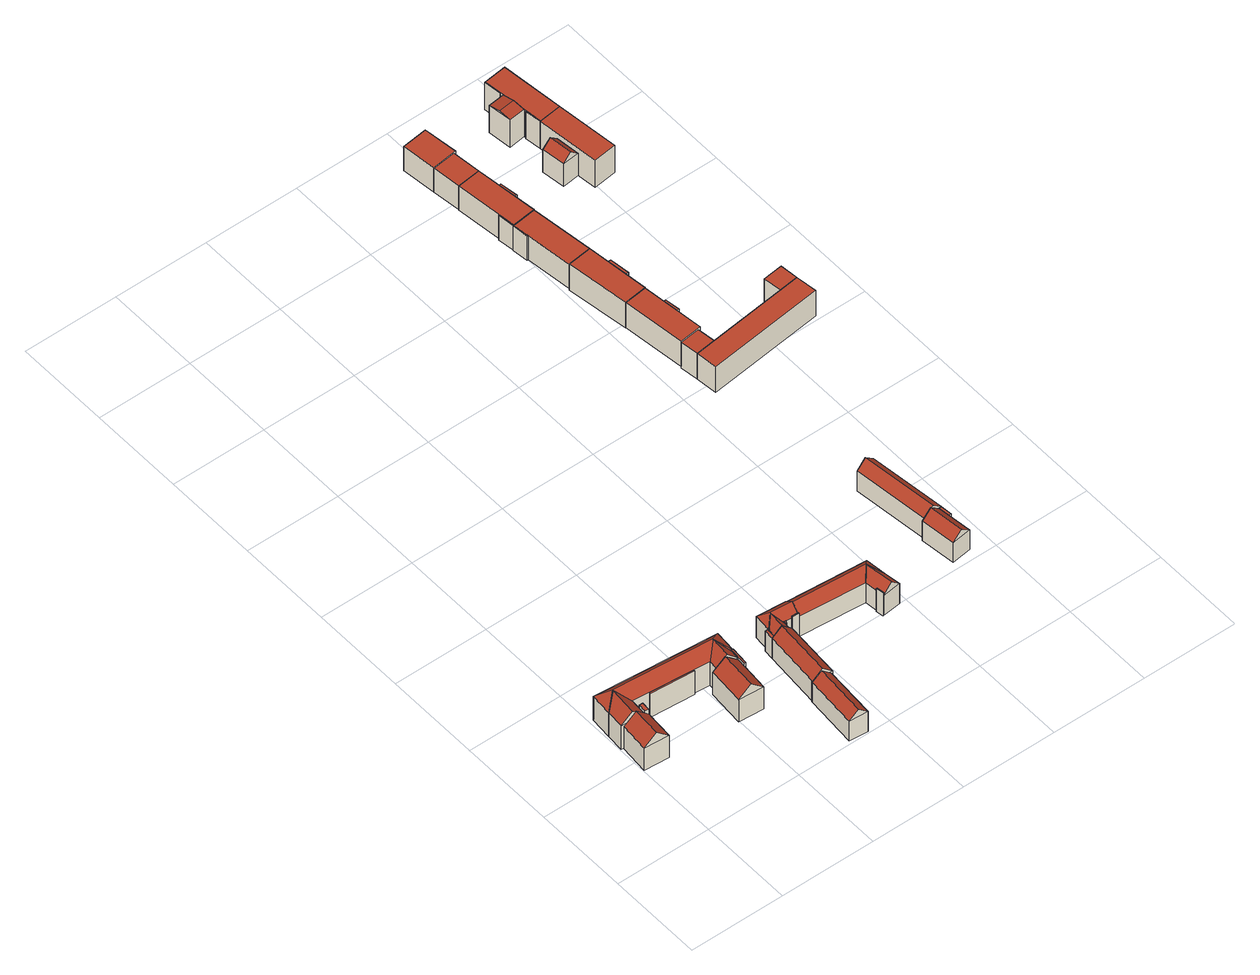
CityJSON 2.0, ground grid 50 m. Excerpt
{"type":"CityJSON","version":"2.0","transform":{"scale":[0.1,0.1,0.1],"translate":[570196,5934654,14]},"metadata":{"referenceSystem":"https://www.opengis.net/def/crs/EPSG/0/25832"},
"CityObjects":{
"building1":{"type":"Building","attributes":{"name":"Hammer Hof","Gemeindeschluessel":"02100123","function":"31001_1010"},"children":["building1-1","building1-2","building1-3","building1-4","building1-5","building1-6","building1-7","building1-8"]},
"building1-1":{"type":"BuildingPart","attributes":{"roofType":"3200","measuredHeight":20.39,"storeysAboveGround":4},"parents":["building1"],"geometry":[{"type":"Solid","lod":"2","boundaries":[[[[0,1,2,3]],[[4,5,1,0]],[[6,7,5,4]],[[3,2,7,6]],[[0,8,4]],[[6,9,3]],[[3,9,8,0]],[[4,8,9,6]],[[1,5,7,2]]]],"semantics":{"surfaces":[{"type":"WallSurface"},{"type":"RoofSurface","Flaechenneigung":"49.3747455088309","Flaechenrichtung":"94.5717534672723","Flaechengroesse":"49.603779015596"},{"type":"RoofSurface","Flaechenneigung":"47.4013256507891","Flaechenrichtung":"274.695876701309","Flaechengroesse":"47.8200086147951"},{"type":"RoofSurface","Flaechenneigung":"45.3137111109788","Flaechenrichtung":"4.6955196096907","Flaechengroesse":"468.633502553056"},{"type":"RoofSurface","Flaechenneigung":"45.3136948236415","Flaechenrichtung":"184.683339090672","Flaechengroesse":"468.733057935423"},{"type":"GroundSurface"}],"values":[[0,0,0,0,1,2,3,4,5]]}}]},
"building1-2":{"type":"BuildingPart","attributes":{"roofType":"1000","measuredHeight":15.32,"storeysAboveGround":4},"parents":["building1"],"geometry":[{"type":"Solid","lod":"2","boundaries":[[[[10,5,11,12]],[[13,14,5,10]],[[15,16,14,13]],[[12,11,16,15]],[[13,10,12,15]],[[5,14,16,11]]]],"semantics":{"surfaces":[{"type":"WallSurface"},{"type":"RoofSurface","Flaechenneigung":"90","Flaechenrichtung":"0","Flaechengroesse":"10.0998948445814"},{"type":"GroundSurface"}],"values":[[0,0,0,0,1,2]]}}]},
"building1-3":{"type":"BuildingPart","attributes":{"roofType":"3100","measuredHeight":19.77,"storeysAboveGround":4},"parents":["building1"],"geometry":[{"type":"Solid","lod":"2","boundaries":[[[[17,18,19,20]],[[21,22,18,17]],[[23,24,22,21]],[[20,19,24,23]],[[17,25,21]],[[23,26,20]],[[20,26,25,17]],[[21,25,26,23]],[[18,22,24,19]]]],"semantics":{"surfaces":[{"type":"WallSurface"},{"type":"RoofSurface","Flaechenneigung":"48.3203065243716","Flaechenrichtung":"274.543577757739","Flaechengroesse":"172.856948868999"},{"type":"RoofSurface","Flaechenneigung":"48.3202832961937","Flaechenrichtung":"94.5729465167725","Flaechengroesse":"172.718081540135"},{"type":"GroundSurface"}],"values":[[0,0,0,0,0,0,1,2,3]]}}]},
"building1-4":{"type":"BuildingPart","attributes":{"roofType":"5000","measuredHeight":20.39,"storeysAboveGround":4},"parents":["building1"],"geometry":[{"type":"Solid","lod":"2","boundaries":[[[[27,28,29,30]],[[31,11,28,27]],[[32,22,11,31]],[[30,29,22,32]],[[27,8,31]],[[32,33,30]],[[30,33,8,27]],[[31,8,33,32]],[[28,11,22,29]]]],"semantics":{"surfaces":[{"type":"WallSurface"},{"type":"RoofSurface","Flaechenneigung":"-45.2890552639515","Flaechenrichtung":"4.67845061303371","Flaechengroesse":"44.5849402878816"},{"type":"RoofSurface","Flaechenneigung":"44.4417273949105","Flaechenrichtung":"274.556846331747","Flaechengroesse":"63.3835125777713"},{"type":"RoofSurface","Flaechenneigung":"44.4419025184553","Flaechenrichtung":"94.5718009169638","Flaechengroesse":"63.2698139393639"},{"type":"GroundSurface"}],"values":[[0,0,0,0,1,0,2,3,4]]}}]},
"building1-5":{"type":"BuildingPart","attributes":{"roofType":"5000","measuredHeight":20.39,"storeysAboveGround":4},"parents":["building1"],"geometry":[{"type":"Solid","lod":"2","boundaries":[[[[6,7,34,35]],[[36,37,7,6]],[[38,39,37,36]],[[35,34,39,38]],[[6,9,36]],[[38,40,35]],[[35,40,9,6]],[[36,9,40,38]],[[7,37,39,34]]]],"semantics":{"surfaces":[{"type":"WallSurface"},{"type":"RoofSurface","Flaechenneigung":"-45.3388474441924","Flaechenrichtung":"4.67845058318942","Flaechengroesse":"49.5312298538052"},{"type":"RoofSurface","Flaechenneigung":"47.4499507212839","Flaechenrichtung":"274.656382725809","Flaechengroesse":"103.190991761068"},{"type":"RoofSurface","Flaechenneigung":"47.4499378760014","Flaechenrichtung":"94.6071449927279","Flaechengroesse":"103.210876011926"},{"type":"GroundSurface"}],"values":[[0,0,0,0,1,0,2,3,4]]}}]},
"building1-6":{"type":"BuildingPart","attributes":{"roofType":"1000","measuredHeight":16.7,"storeysAboveGround":4},"parents":["building1"],"geometry":[{"type":"Solid","lod":"2","boundaries":[[[[41,42,43,44]],[[45,46,42,41]],[[47,39,46,45]],[[44,43,39,47]],[[45,41,44,47]],[[42,46,39,43]]]],"semantics":{"surfaces":[{"type":"WallSurface"},{"type":"RoofSurface","Flaechenneigung":"90","Flaechenrichtung":"0","Flaechengroesse":"8.61505424432666"},{"type":"GroundSurface"}],"values":[[0,0,0,0,1,2]]}}]},
"building1-7":{"type":"BuildingPart","attributes":{"roofType":"3100","measuredHeight":19.81,"storeysAboveGround":4},"parents":["building1"],"geometry":[{"type":"Solid","lod":"2","boundaries":[[[[48,49,46,50]],[[51,52,49,48]],[[53,54,52,51]],[[50,46,54,53]],[[48,55,51]],[[53,56,50]],[[50,56,55,48]],[[51,55,56,53]],[[49,52,54,46]]]],"semantics":{"surfaces":[{"type":"WallSurface"},{"type":"RoofSurface","Flaechenneigung":"47.4353419130758","Flaechenrichtung":"94.5944907288857","Flaechengroesse":"136.539607333582"},{"type":"RoofSurface","Flaechenneigung":"47.4353232781128","Flaechenrichtung":"274.658528984834","Flaechengroesse":"136.852497624155"},{"type":"GroundSurface"}],"values":[[0,0,0,0,0,0,1,2,3]]}}]},
"building1-8":{"type":"BuildingPart","attributes":{"roofType":"1000","measuredHeight":14.74,"storeysAboveGround":4},"parents":["building1"],"geometry":[{"type":"Solid","lod":"2","boundaries":[[[[57,58,59,60]],[[61,62,58,57]],[[63,64,62,61]],[[60,59,64,63]],[[61,57,60,63]],[[58,62,64,59]]]],"semantics":{"surfaces":[{"type":"WallSurface"},{"type":"RoofSurface","Flaechenneigung":"90","Flaechenrichtung":"0","Flaechengroesse":"23.2016205512726"},{"type":"GroundSurface"}],"values":[[0,0,0,0,1,2]]}}]},
"building2":{"type":"Building","attributes":{"name":"Hammer Hof","Gemeindeschluessel":"02100123","function":"31001_1010"},"children":["building2-1","building2-2","building2-3","building2-4","building2-5","building2-6","building2-7","building2-8"]},
"building2-1":{"type":"BuildingPart","attributes":{"roofType":"1000","measuredHeight":14.68,"storeysAboveGround":4},"parents":["building2"],"geometry":[{"type":"Solid","lod":"2","boundaries":[[[[65,66,67,68]],[[69,70,66,65]],[[71,72,70,69]],[[68,67,72,71]],[[69,65,68,71]],[[66,70,72,67]]]],"semantics":{"surfaces":[{"type":"WallSurface"},{"type":"RoofSurface","Flaechenneigung":"90","Flaechenrichtung":"0","Flaechengroesse":"2.83402617604745"},{"type":"GroundSurface"}],"values":[[0,0,0,0,1,2]]}}]},
"building2-2":{"type":"BuildingPart","attributes":{"roofType":"5000","measuredHeight":17.49,"storeysAboveGround":4},"parents":["building2"],"geometry":[{"type":"Solid","lod":"2","boundaries":[[[[73,74,72,75]],[[76,77,74,73]],[[78,79,77,76]],[[75,72,79,78]],[[73,80,76]],[[78,81,75]],[[75,81,80,73]],[[76,80,81,78]],[[74,77,79,72]]]],"semantics":{"surfaces":[{"type":"WallSurface"},{"type":"RoofSurface","Flaechenneigung":"41.497774576707","Flaechenrichtung":"274.423738467106","Flaechengroesse":"28.196614105739"},{"type":"RoofSurface","Flaechenneigung":"47.3650357273666","Flaechenrichtung":"184.413877673533","Flaechengroesse":"87.1150698566244"},{"type":"RoofSurface","Flaechenneigung":"47.3651589582321","Flaechenrichtung":"4.42975297272861","Flaechengroesse":"87.1173496615206"},{"type":"GroundSurface"}],"values":[[0,0,0,0,1,0,2,3,4]]}}]},
"building2-3":{"type":"BuildingPart","attributes":{"roofType":"1000","measuredHeight":13.64,"storeysAboveGround":4},"parents":["building2"],"geometry":[{"type":"Solid","lod":"2","boundaries":[[[[82,83,84,85]],[[86,87,83,82]],[[85,84,87,86]],[[82,85,86]],[[83,87,84]]]],"semantics":{"surfaces":[{"type":"WallSurface"},{"type":"RoofSurface","Flaechenneigung":"90","Flaechenrichtung":"0","Flaechengroesse":"1.20445918539519"},{"type":"GroundSurface"}],"values":[[0,0,0,1,2]]}}]},
"building2-4":{"type":"BuildingPart","attributes":{"roofType":"5000","measuredHeight":17.37,"storeysAboveGround":4},"parents":["building2"],"geometry":[{"type":"Solid","lod":"2","boundaries":[[[[73,74,88,89]],[[90,87,74,73]],[[91,92,87,90]],[[89,88,92,91]],[[73,93,90]],[[91,94,89]],[[89,94,93,73]],[[90,93,94,91]],[[74,87,92,88]]]],"semantics":{"surfaces":[{"type":"WallSurface"},{"type":"RoofSurface","Flaechenneigung":"-47.3720505227887","Flaechenrichtung":"4.40795858536596","Flaechengroesse":"24.7130937384282"},{"type":"RoofSurface","Flaechenneigung":"42.2517920995724","Flaechenrichtung":"274.429472244489","Flaechengroesse":"39.0007511829887"},{"type":"RoofSurface","Flaechenneigung":"42.2524163234646","Flaechenrichtung":"94.4350326476645","Flaechengroesse":"39.0136943778754"},{"type":"GroundSurface"}],"values":[[0,0,0,0,1,0,2,3,4]]}}]},
"building2-5":{"type":"BuildingPart","attributes":{"roofType":"1000","measuredHeight":12.67,"storeysAboveGround":4},"parents":["building2"],"geometry":[{"type":"Solid","lod":"2","boundaries":[[[[95,96,88,97]],[[98,99,96,95]],[[100,101,99,98]],[[97,88,101,100]],[[98,95,97,100]],[[96,99,101,88]]]],"semantics":{"surfaces":[{"type":"WallSurface"},{"type":"RoofSurface","Flaechenneigung":"90","Flaechenrichtung":"0","Flaechengroesse":"7.53690647458849"},{"type":"GroundSurface"}],"values":[[0,0,0,0,1,2]]}}]},
"building2-6":{"type":"BuildingPart","attributes":{"roofType":"3100","measuredHeight":17.51,"storeysAboveGround":4},"parents":["building2"],"geometry":[{"type":"Solid","lod":"2","boundaries":[[[[102,103,104,105]],[[106,107,103,102]],[[95,96,107,106]],[[105,104,96,95]],[[102,108,106]],[[95,109,105]],[[105,109,108,102]],[[106,108,109,95]],[[103,107,96,104]]]],"semantics":{"surfaces":[{"type":"WallSurface"},{"type":"RoofSurface","Flaechenneigung":"47.0674723695445","Flaechenrichtung":"94.424687711566","Flaechengroesse":"217.199568775769"},{"type":"RoofSurface","Flaechenneigung":"47.067456287011","Flaechenrichtung":"274.424360888041","Flaechengroesse":"217.220698609303"},{"type":"GroundSurface"}],"values":[[0,0,0,0,0,0,1,2,3]]}}]},
"building2-7":{"type":"BuildingPart","attributes":{"roofType":"1000","measuredHeight":12.67,"storeysAboveGround":4},"parents":["building2"],"geometry":[{"type":"Solid","lod":"2","boundaries":[[[[110,111,107,106]],[[112,113,111,110]],[[114,115,113,112]],[[106,107,115,114]],[[112,110,106,114]],[[111,113,115,107]]]],"semantics":{"surfaces":[{"type":"WallSurface"},{"type":"RoofSurface","Flaechenneigung":"90","Flaechenrichtung":"0","Flaechengroesse":"0.158689459623134"},{"type":"GroundSurface"}],"values":[[0,0,0,0,1,2]]}}]},
"building2-8":{"type":"BuildingPart","attributes":{"roofType":"3100","measuredHeight":16.87,"storeysAboveGround":4},"parents":["building2"],"geometry":[{"type":"Solid","lod":"2","boundaries":[[[[116,117,118,119]],[[120,121,117,116]],[[122,111,121,120]],[[119,118,111,122]],[[116,123,120]],[[122,124,119]],[[119,124,123,116]],[[120,123,124,122]],[[117,121,111,118]]]],"semantics":{"surfaces":[{"type":"WallSurface"},{"type":"RoofSurface","Flaechenneigung":"47.4482245791456","Flaechenrichtung":"94.4273023784703","Flaechengroesse":"183.450205325548"},{"type":"RoofSurface","Flaechenneigung":"47.44833105014","Flaechenrichtung":"274.42652113097","Flaechengroesse":"183.439910337799"},{"type":"GroundSurface"}],"values":[[0,0,0,0,0,0,1,2,3]]}}]},
"building3":{"type":"Building","attributes":{"name":"Caspar-Voght-StraÃe","Gemeindeschluessel":"02100123","function":"31001_1010"},"children":["building3-1","building3-2","building3-3"]},
"building3-1":{"type":"BuildingPart","attributes":{"roofType":"1000","measuredHeight":14.45,"storeysAboveGround":4},"parents":["building3"],"geometry":[{"type":"Solid","lod":"2","boundaries":[[[[125,126,127,128]],[[129,130,126,125]],[[131,132,130,129]],[[128,127,132,131]],[[129,125,128,131]],[[126,130,132,127]]]],"semantics":{"surfaces":[{"type":"WallSurface"},{"type":"RoofSurface","Flaechenneigung":"90","Flaechenrichtung":"0","Flaechengroesse":"1.88041264415385"},{"type":"GroundSurface"}],"values":[[0,0,0,0,1,2]]}}]},
"building3-2":{"type":"BuildingPart","attributes":{"roofType":"5000","measuredHeight":17.13,"storeysAboveGround":4},"parents":["building3"],"geometry":[{"type":"Solid","lod":"2","boundaries":[[[[133,134,132,135]],[[136,137,134,133]],[[138,139,137,136]],[[135,132,139,138]],[[133,140,136]],[[138,141,135]],[[135,141,140,133]],[[136,140,141,138]],[[134,137,139,132]]]],"semantics":{"surfaces":[{"type":"WallSurface"},{"type":"RoofSurface","Flaechenneigung":"-47.1338884140586","Flaechenrichtung":"4.42385582614346","Flaechengroesse":"35.075182610077"},{"type":"RoofSurface","Flaechenneigung":"45.7254605949833","Flaechenrichtung":"263.137707833515","Flaechengroesse":"88.6036908131293"},{"type":"RoofSurface","Flaechenneigung":"45.7254487897368","Flaechenrichtung":"83.1370083154545","Flaechengroesse":"81.9119787827254"},{"type":"GroundSurface"}],"values":[[0,0,0,0,1,0,2,3,4]]}}]},
"building3-3":{"type":"BuildingPart","attributes":{"roofType":"5000","measuredHeight":17.17,"storeysAboveGround":4},"parents":["building3"],"geometry":[{"type":"Solid","lod":"2","boundaries":[[[[142,143,144,145]],[[136,137,143,142]],[[146,147,137,136]],[[145,144,147,146]],[[142,148,136]],[[146,149,145]],[[145,149,148,142]],[[136,148,149,146]],[[143,137,147,144]]]],"semantics":{"surfaces":[{"type":"WallSurface"},{"type":"RoofSurface","Flaechenneigung":"45.4961768754363","Flaechenrichtung":"83.1363893773642","Flaechengroesse":"36.3338090037383"},{"type":"RoofSurface","Flaechenneigung":"47.1344594143757","Flaechenrichtung":"4.42398726240252","Flaechengroesse":"285.649279257423"},{"type":"RoofSurface","Flaechenneigung":"47.1344534827414","Flaechenrichtung":"184.423895150636","Flaechengroesse":"292.979717006064"},{"type":"GroundSurface"}],"values":[[0,0,0,0,1,0,2,3,4]]}}]},
"building4":{"type":"Building","attributes":{"name":"Caspar-Voght-StraÃe","Gemeindeschluessel":"02100123","function":"31001_1010"},"children":["building4-1","building4-2","building4-3"]},
"building4-1":{"type":"BuildingPart","attributes":{"roofType":"3100","measuredHeight":16.85,"storeysAboveGround":4},"parents":["building4"],"geometry":[{"type":"Solid","lod":"2","boundaries":[[[[150,151,152,153]],[[154,155,151,150]],[[156,157,155,154]],[[153,152,157,156]],[[150,158,154]],[[156,159,153]],[[153,159,158,150]],[[154,158,159,156]],[[151,155,157,152]]]],"semantics":{"surfaces":[{"type":"WallSurface"},{"type":"RoofSurface","Flaechenneigung":"47.6023711536374","Flaechenrichtung":"83.113115562582","Flaechengroesse":"126.800803424443"},{"type":"RoofSurface","Flaechenneigung":"47.6024872036595","Flaechenrichtung":"263.115124769406","Flaechengroesse":"126.802271944246"},{"type":"GroundSurface"}],"values":[[0,0,0,0,0,0,1,2,3]]}}]},
"building4-2":{"type":"BuildingPart","attributes":{"roofType":"1000","measuredHeight":12.17,"storeysAboveGround":4},"parents":["building4"],"geometry":[{"type":"Solid","lod":"2","boundaries":[[[[160,161,152,153]],[[162,163,161,160]],[[164,165,163,162]],[[153,152,165,164]],[[162,160,153,164]],[[161,163,165,152]]]],"semantics":{"surfaces":[{"type":"WallSurface"},{"type":"RoofSurface","Flaechenneigung":"90","Flaechenrichtung":"0","Flaechengroesse":"8.24245203975372"},{"type":"GroundSurface"}],"values":[[0,0,0,0,1,2]]}}]},
"building4-3":{"type":"BuildingPart","attributes":{"roofType":"3100","measuredHeight":16.91,"storeysAboveGround":4},"parents":["building4"],"geometry":[{"type":"Solid","lod":"2","boundaries":[[[[166,167,168,169]],[[170,171,167,166]],[[172,161,171,170]],[[169,168,161,172]],[[166,173,170]],[[172,174,169]],[[169,174,173,166]],[[170,173,174,172]],[[167,171,161,168]]]],"semantics":{"surfaces":[{"type":"WallSurface"},{"type":"RoofSurface","Flaechenneigung":"48.6393074622024","Flaechenrichtung":"263.117822276964","Flaechengroesse":"271.966113184386"},{"type":"RoofSurface","Flaechenneigung":"48.6392983621696","Flaechenrichtung":"83.1084906891608","Flaechengroesse":"271.966516982952"},{"type":"GroundSurface"}],"values":[[0,0,0,0,0,0,1,2,3]]}}]},
"building5":{"type":"Building","attributes":{"name":"Caspar-Voght-StraÃe","Gemeindeschluessel":"02100123","function":"31001_1010"},"children":["building5-1","building5-2"]},
"building5-1":{"type":"BuildingPart","attributes":{"roofType":"1000","measuredHeight":15.64,"storeysAboveGround":5},"parents":["building5"],"geometry":[{"type":"Solid","lod":"2","boundaries":[[[[175,176,177,178]],[[179,180,176,175]],[[181,182,180,179]],[[178,177,182,181]],[[179,175,178,181]],[[176,180,182,177]]]],"semantics":{"surfaces":[{"type":"WallSurface"},{"type":"RoofSurface","Flaechenneigung":"90","Flaechenrichtung":"0","Flaechengroesse":"391.820571982042"},{"type":"GroundSurface"}],"values":[[0,0,0,0,1,2]]}}]},
"building5-2":{"type":"BuildingPart","attributes":{"roofType":"1000","measuredHeight":15.64,"storeysAboveGround":5},"parents":["building5"],"geometry":[{"type":"Solid","lod":"2","boundaries":[[[[183,184,185,186]],[[187,188,184,183]],[[189,190,188,187]],[[186,185,190,189]],[[187,183,186,189]],[[184,188,190,185]]]],"semantics":{"surfaces":[{"type":"WallSurface"},{"type":"RoofSurface","Flaechenneigung":"90","Flaechenrichtung":"0","Flaechengroesse":"9.08352957340458"},{"type":"GroundSurface"}],"values":[[0,0,0,0,1,2]]}}]},
"building6":{"type":"Building","attributes":{"name":"Caspar-Voght-StraÃe","Gemeindeschluessel":"02100123","function":"31001_1010"},"children":["building6-1","building6-2"]},
"building6-1":{"type":"BuildingPart","attributes":{"roofType":"1000","measuredHeight":16.24,"storeysAboveGround":5},"parents":["building6"],"geometry":[{"type":"Solid","lod":"2","boundaries":[[[[191,192,193,194]],[[195,196,192,191]],[[197,198,196,195]],[[194,193,198,197]],[[195,191,194,197]],[[192,196,198,193]]]],"semantics":{"surfaces":[{"type":"WallSurface"},{"type":"RoofSurface","Flaechenneigung":"90","Flaechenrichtung":"0","Flaechengroesse":"403.187044506529"},{"type":"GroundSurface"}],"values":[[0,0,0,0,1,2]]}}]},
"building6-2":{"type":"BuildingPart","attributes":{"roofType":"1000","measuredHeight":16.24,"storeysAboveGround":5},"parents":["building6"],"geometry":[{"type":"Solid","lod":"2","boundaries":[[[[199,200,201,202]],[[203,204,200,199]],[[205,206,204,203]],[[202,201,206,205]],[[203,199,202,205]],[[200,204,206,201]]]],"semantics":{"surfaces":[{"type":"WallSurface"},{"type":"RoofSurface","Flaechenneigung":"90","Flaechenrichtung":"0","Flaechengroesse":"15.1720520794805"},{"type":"GroundSurface"}],"values":[[0,0,0,0,1,2]]}}]},
"building7":{"type":"Building","attributes":{"name":"Caspar-Voght-StraÃe","Gemeindeschluessel":"02100123","function":"31001_1010"},"children":["building7-1","building7-2"]},
"building7-1":{"type":"BuildingPart","attributes":{"roofType":"1000","measuredHeight":15.2,"storeysAboveGround":5},"parents":["building7"],"geometry":[{"type":"Solid","lod":"2","boundaries":[[[[207,208,209,210]],[[211,212,208,207]],[[213,214,212,211]],[[210,209,214,213]],[[211,207,210,213]],[[208,212,214,209]]]],"semantics":{"surfaces":[{"type":"WallSurface"},{"type":"RoofSurface","Flaechenneigung":"90","Flaechenrichtung":"0","Flaechengroesse":"409.887509322892"},{"type":"GroundSurface"}],"values":[[0,0,0,0,1,2]]}}]},
"building7-2":{"type":"BuildingPart","attributes":{"roofType":"1000","measuredHeight":15.2,"storeysAboveGround":5},"parents":["building7"],"geometry":[{"type":"Solid","lod":"2","boundaries":[[[[215,216,217,218]],[[219,220,216,215]],[[213,214,220,219]],[[218,217,214,213]],[[219,215,218,213]],[[216,220,214,217]]]],"semantics":{"surfaces":[{"type":"WallSurface"},{"type":"RoofSurface","Flaechenneigung":"90","Flaechenrichtung":"0","Flaechengroesse":"5.63244366687233"},{"type":"GroundSurface"}],"values":[[0,0,0,0,1,2]]}}]},
"building8":{"type":"Building","attributes":{"name":"Caspar-Voght-StraÃe","Gemeindeschluessel":"02100123","function":"31001_1010"},"children":["building8-1","building8-2","building8-3"]},
"building8-1":{"type":"BuildingPart","attributes":{"roofType":"1000","measuredHeight":14.85,"storeysAboveGround":5},"parents":["building8"],"geometry":[{"type":"Solid","lod":"2","boundaries":[[[[221,222,223,224]],[[225,226,222,221]],[[227,228,226,225]],[[224,223,228,227]],[[225,221,224,227]],[[222,226,228,223]]]],"semantics":{"surfaces":[{"type":"WallSurface"},{"type":"RoofSurface","Flaechenneigung":"90","Flaechenrichtung":"0","Flaechengroesse":"12.9325295012595"},{"type":"GroundSurface"}],"values":[[0,0,0,0,1,2]]}}]},
"building8-2":{"type":"BuildingPart","attributes":{"roofType":"1000","measuredHeight":15.16,"storeysAboveGround":5},"parents":["building8"],"geometry":[{"type":"Solid","lod":"2","boundaries":[[[[229,230,231,232]],[[233,234,230,229]],[[235,236,234,233]],[[232,231,236,235]],[[233,229,232,235]],[[230,234,236,231]]]],"semantics":{"surfaces":[{"type":"WallSurface"},{"type":"RoofSurface","Flaechenneigung":"90","Flaechenrichtung":"0","Flaechengroesse":"403.701492569236"},{"type":"GroundSurface"}],"values":[[0,0,0,0,1,2]]}}]},
"building8-3":{"type":"BuildingPart","attributes":{"roofType":"1000","measuredHeight":15.16,"storeysAboveGround":5},"parents":["building8"],"geometry":[{"type":"Solid","lod":"2","boundaries":[[[[237,238,230,229]],[[239,240,238,237]],[[241,242,240,239]],[[229,230,242,241]],[[239,237,229,241]],[[238,240,242,230]]]],"semantics":{"surfaces":[{"type":"WallSurface"},{"type":"RoofSurface","Flaechenneigung":"90","Flaechenrichtung":"0","Flaechengroesse":"5.70520192377008"},{"type":"GroundSurface"}],"values":[[0,0,0,0,1,2]]}}]},
"building9":{"type":"Building","attributes":{"name":"Am ElisabethgehÃ¶lz","Gemeindeschluessel":"02100123","function":"31001_1010"},"children":["building9-1","building9-2","building9-3"]},
"building9-1":{"type":"BuildingPart","attributes":{"roofType":"1000","measuredHeight":16.03,"storeysAboveGround":5},"parents":["building9"],"geometry":[{"type":"Solid","lod":"2","boundaries":[[[[243,244,245,246]],[[247,248,244,243]],[[249,250,248,247]],[[246,245,250,249]],[[247,243,246,249]],[[244,248,250,245]]]],"semantics":{"surfaces":[{"type":"WallSurface"},{"type":"RoofSurface","Flaechenneigung":"90","Flaechenrichtung":"0","Flaechengroesse":"98.577746133609"},{"type":"GroundSurface"}],"values":[[0,0,0,0,1,2]]}}]},
"building9-2":{"type":"BuildingPart","attributes":{"roofType":"1000","measuredHeight":16.1,"storeysAboveGround":5},"parents":["building9"],"geometry":[{"type":"Solid","lod":"2","boundaries":[[[[251,252,244,243]],[[253,254,252,251]],[[255,256,254,253]],[[243,244,256,255]],[[253,251,243,255]],[[252,254,256,244]]]],"semantics":{"surfaces":[{"type":"WallSurface"},{"type":"RoofSurface","Flaechenneigung":"90","Flaechenrichtung":"0","Flaechengroesse":"682.131214007874"},{"type":"GroundSurface"}],"values":[[0,0,0,0,1,2]]}}]},
"building9-3":{"type":"BuildingPart","attributes":{"roofType":"1000","measuredHeight":16.03,"storeysAboveGround":5},"parents":["building9"],"geometry":[{"type":"Solid","lod":"2","boundaries":[[[[257,258,256,255]],[[259,260,258,257]],[[261,262,260,259]],[[255,256,262,261]],[[259,257,255,261]],[[258,260,262,256]]]],"semantics":{"surfaces":[{"type":"WallSurface"},{"type":"RoofSurface","Flaechenneigung":"90","Flaechenrichtung":"0","Flaechengroesse":"100.147712393013"},{"type":"GroundSurface"}],"values":[[0,0,0,0,1,2]]}}]},
"building10":{"type":"Building","attributes":{"name":"Caspar-Voght-StraÃe","Gemeindeschluessel":"02100123","function":"31001_1010"},"children":["building10-1","building10-2"]},
"building10-1":{"type":"BuildingPart","attributes":{"roofType":"1000","measuredHeight":15.08,"storeysAboveGround":5},"parents":["building10"],"geometry":[{"type":"Solid","lod":"2","boundaries":[[[[263,264,265,266]],[[267,268,264,263]],[[269,270,268,267]],[[266,265,270,269]],[[267,263,266,269]],[[264,268,270,265]]]],"semantics":{"surfaces":[{"type":"WallSurface"},{"type":"RoofSurface","Flaechenneigung":"90","Flaechenrichtung":"0","Flaechengroesse":"241.626776206934"},{"type":"GroundSurface"}],"values":[[0,0,0,0,1,2]]}}]},
"building10-2":{"type":"BuildingPart","attributes":{"roofType":"1000","measuredHeight":14.94,"storeysAboveGround":5},"parents":["building10"],"geometry":[{"type":"Solid","lod":"2","boundaries":[[[[235,271,272,273]],[[233,274,271,235]],[[275,270,274,233]],[[273,272,270,275]],[[233,235,273,275]],[[271,274,270,272]]]],"semantics":{"surfaces":[{"type":"WallSurface"},{"type":"RoofSurface","Flaechenneigung":"90","Flaechenrichtung":"0","Flaechengroesse":"182.665327300629"},{"type":"GroundSurface"}],"values":[[0,0,0,0,1,2]]}}]},
"building11":{"type":"Building","attributes":{"name":"Chapeaurougeweg","Gemeindeschluessel":"02100123","function":"31001_1010"},"children":["building11-1","building11-2"]},
"building11-1":{"type":"BuildingPart","attributes":{"roofType":"3100","measuredHeight":18.16,"storeysAboveGround":5},"parents":["building11"],"geometry":[{"type":"Solid","lod":"2","boundaries":[[[[276,277,278,279]],[[280,281,277,276]],[[282,283,281,280]],[[279,278,283,282]],[[276,284,280]],[[282,285,279]],[[279,285,284,276]],[[280,284,285,282]],[[277,281,283,278]]]],"semantics":{"surfaces":[{"type":"WallSurface"},{"type":"RoofSurface","Flaechenneigung":"46.410952858497","Flaechenrichtung":"83.1086391282907","Flaechengroesse":"74.8667655286618"},{"type":"RoofSurface","Flaechenneigung":"46.4108472745548","Flaechenrichtung":"263.121024955686","Flaechengroesse":"74.8646840907442"},{"type":"GroundSurface"}],"values":[[0,0,0,0,0,0,1,2,3]]}}]},
"building11-2":{"type":"BuildingPart","attributes":{"roofType":"1000","measuredHeight":17.25,"storeysAboveGround":5},"parents":["building11"],"geometry":[{"type":"Solid","lod":"2","boundaries":[[[[286,287,288,289]],[[290,291,287,286]],[[292,293,291,290]],[[289,288,293,292]],[[290,286,289,292]],[[287,291,293,288]]]],"semantics":{"surfaces":[{"type":"WallSurface"},{"type":"RoofSurface","Flaechenneigung":"90","Flaechenrichtung":"0","Flaechengroesse":"396.019967495987"},{"type":"GroundSurface"}],"values":[[0,0,0,0,1,2]]}}]},
"building12":{"type":"Building","attributes":{"name":"Chapeaurougeweg","Gemeindeschluessel":"02100123","function":"31001_1010"},"children":["building12-1","building12-2","building12-3","building12-4"]},
"building12-1":{"type":"BuildingPart","attributes":{"roofType":"3100","measuredHeight":18.29,"storeysAboveGround":5},"parents":["building12"],"geometry":[{"type":"Solid","lod":"2","boundaries":[[[[294,295,296,297]],[[298,299,295,294]],[[300,301,299,298]],[[297,296,301,300]],[[294,302,298]],[[300,303,297]],[[297,303,302,294]],[[298,302,303,300]],[[295,299,301,296]]]],"semantics":{"surfaces":[{"type":"WallSurface"},{"type":"RoofSurface","Flaechenneigung":"79.8474302722035","Flaechenrichtung":"173.120990812816","Flaechengroesse":"54.7336725254597"},{"type":"RoofSurface","Flaechenneigung":"79.8475261207825","Flaechenrichtung":"353.119185638351","Flaechengroesse":"54.4667729200634"},{"type":"GroundSurface"}],"values":[[0,0,0,0,0,0,1,2,3]]}}]},
"building12-2":{"type":"BuildingPart","attributes":{"roofType":"1000","measuredHeight":17.26,"storeysAboveGround":5},"parents":["building12"],"geometry":[{"type":"Solid","lod":"2","boundaries":[[[[304,305,306,307]],[[286,287,305,304]],[[308,309,287,286]],[[307,306,309,308]],[[286,304,307,308]],[[305,287,309,306]]]],"semantics":{"surfaces":[{"type":"WallSurface"},{"type":"RoofSurface","Flaechenneigung":"90","Flaechenrichtung":"0","Flaechengroesse":"388.709851186732"},{"type":"GroundSurface"}],"values":[[0,0,0,0,1,2]]}}]},
"building12-3":{"type":"BuildingPart","attributes":{"roofType":"1000","measuredHeight":17.26,"storeysAboveGround":5},"parents":["building12"],"geometry":[{"type":"Solid","lod":"2","boundaries":[[[[289,288,309,308]],[[310,311,288,289]],[[312,313,311,310]],[[308,309,313,312]],[[310,289,308,312]],[[288,311,313,309]]]],"semantics":{"surfaces":[{"type":"WallSurface"},{"type":"RoofSurface","Flaechenneigung":"90","Flaechenrichtung":"0","Flaechengroesse":"3.47046127125873"},{"type":"GroundSurface"}],"values":[[0,0,0,0,1,2]]}}]},
"building12-4":{"type":"BuildingPart","attributes":{"roofType":"1000","measuredHeight":16.94,"storeysAboveGround":5},"parents":["building12"],"geometry":[{"type":"Solid","lod":"2","boundaries":[[[[314,315,316,317]],[[318,319,315,314]],[[317,316,319,318]],[[314,317,318]],[[315,319,316]]]],"semantics":{"surfaces":[{"type":"WallSurface"},{"type":"RoofSurface","Flaechenneigung":"90","Flaechenrichtung":"0","Flaechengroesse":"1.09086000166494"},{"type":"GroundSurface"}],"values":[[0,0,0,1,2]]}}]}
},
"vertices":[
[667,749,151],[667,749,3],[23,802,3],[23,802,151],[658,635,151],[658,635,3],[14,688,151],[14,688,3],[597,698,207],[80,740,207],
[658,635,157],[648,636,3],[648,636,157],[650,539,157],[650,539,3],[640,540,157],[640,540,3],
[512,596,142],[512,596,3],[496,401,3],[496,401,142],[644,585,142],[644,585,3],[628,391,142],[628,391,3],[578,590,201],[562,396,201],
[537,645,151],[537,645,3],[533,594,3],[533,594,151],[648,636,151],[644,585,151],[588,590,207],
[6,594,3],[6,594,151],[136,678,151],[136,678,3],[129,584,151],[129,584,3],[67,589,207],
[152,626,170],[152,626,3],[132,627,3],[132,627,170],[148,582,170],[148,582,3],[129,584,170],
[136,429,142],[136,429,3],[148,582,142],[6,439,142],[6,439,3],[19,593,142],[19,593,3],[71,434,201],[84,587,201],
[223,671,151],[223,671,3],[222,661,3],[222,661,151],[453,652,151],[453,652,3],[452,643,151],[452,643,3],
[975,621,151],[975,621,4],[1011,619,4],[1011,619,151],[976,629,151],[976,629,4],[1011,627,151],[1011,627,4],
[858,638,135],[858,638,4],[1011,627,135],[866,734,135],[866,734,4],[1019,722,135],[1019,722,4],[901,683,179],[1015,674,179],
[934,612,141],[934,612,4],[948,632,4],[948,632,141],[936,632,141],[936,632,4],
[855,595,4],[855,595,135],[936,632,135],[933,589,135],[933,589,4],[901,682,178],[894,592,178],
[841,596,131],[841,596,4],[855,595,131],[845,648,131],[845,648,4],[859,647,131],[859,647,4],
[921,283,131],[921,283,4],[944,588,4],[944,588,131],[817,291,131],[817,291,4],[869,287,179],[892,592,179],
[813,291,131],[813,291,4],[814,296,131],[814,296,4],[817,295,131],[817,295,4],
[890,8,128],[890,8,4],[911,284,4],[911,284,128],[792,16,128],[792,16,4],[813,291,128],[841,12,173],[862,287,173],
[1357,522,152],[1357,522,7],[1362,484,7],[1362,484,152],[1362,522,152],[1362,522,7],[1367,485,152],[1367,485,7],
[1354,592,131],[1354,592,7],[1367,485,131],[1453,584,131],[1453,584,7],[1464,497,131],[1464,497,7],[1397,640,179],[1415,491,179],
[1441,690,131],[1441,690,7],[1019,722,7],[1019,722,131],[1011,619,131],[1011,619,7],[1397,641,179],[1015,670,179],
[1895,549,129],[1895,549,7],[1873,730,7],[1873,730,129],[1793,536,129],[1793,536,7],[1771,718,129],[1771,718,7],[1844,542,175],[1822,724,175],
[1887,732,129],[1887,732,7],[1894,673,129],[1894,673,7],[1880,672,129],[1880,672,7],
[1738,1119,131],[1738,1119,7],[1786,719,7],[1786,719,131],[1839,1132,131],[1839,1132,7],[1887,732,131],[1788,1125,176],[1837,726,176],
[1723,2158,179],[1723,2158,23],[1683,2483,23],[1683,2483,179],[1604,2144,179],[1604,2144,23],[1565,2469,179],[1565,2469,23],
[1708,2374,179],[1708,2374,23],[1697,2373,23],[1697,2373,179],[1718,2295,179],[1718,2295,23],[1706,2294,179],[1706,2294,23],
[1644,2809,181],[1644,2809,19],[1519,2794,19],[1519,2794,181],[1683,2483,181],[1683,2483,19],[1565,2469,181],[1565,2469,19],
[1672,2701,181],[1672,2701,19],[1657,2699,19],[1657,2699,181],[1684,2596,181],[1684,2596,19],[1670,2595,181],[1670,2595,19],
[1644,2809,180],[1644,2809,28],[1602,3134,28],[1602,3134,180],[1519,2794,180],[1519,2794,28],[1479,3119,180],[1479,3119,28],
[1483,3033,180],[1483,3033,28],[1490,3034,28],[1490,3034,180],[1473,3118,180],[1473,3118,28],
[1577,3342,178],[1577,3342,30],[1589,3247,30],[1589,3247,178],[1590,3343,178],[1590,3343,30],[1602,3248,178],[1602,3248,30],
[1479,3119,182],[1479,3119,30],[1602,3134,30],[1602,3134,182],[1440,3444,182],[1440,3444,30],[1562,3459,182],[1562,3459,30],
[1473,3118,182],[1473,3118,30],[1463,3203,182],[1463,3203,30],[1469,3204,182],[1469,3204,30],
[2227,2123,175],[2227,2123,14],[2216,2217,14],[2216,2217,175],[2125,2110,175],[2125,2110,14],[2113,2205,175],[2113,2205,14],
[2241,2013,175],[2241,2013,14],[1629,1939,175],[1629,1939,14],[1616,2049,175],[1616,2049,14],
[1604,2144,175],[1604,2144,14],[1708,2156,175],[1708,2156,14],[1720,2062,175],[1720,2062,14],
[1535,3786,184],[1535,3786,33],[1402,3770,33],[1402,3770,184],[1557,3608,184],[1557,3608,33],[1423,3592,184],[1423,3592,33],
[1562,3459,33],[1545,3607,33],[1545,3607,182],[1440,3444,33],[1423,3592,182],
[1965,3280,166],[1965,3280,26],[1950,3402,26],[1950,3402,166],[1877,3270,166],[1877,3270,26],[1862,3392,166],[1862,3392,26],[1921,3275,208],[1906,3397,208],
[2058,3519,198],[2058,3519,26],[1938,3504,26],[1938,3504,198],[2097,3193,198],[2097,3193,26],[1977,3179,198],[1977,3179,26],
[1844,3591,197],[1844,3591,26],[1930,3601,26],[1930,3601,197],[1829,3714,197],[1829,3714,26],[1914,3724,197],[1914,3724,26],[1836,3652,208],[1922,3663,208],
[2020,3844,198],[2020,3844,26],[1901,3830,26],[1901,3830,198],[1942,3505,198],[1942,3505,26],
[1928,3587,198],[1928,3587,26],[1932,3587,198],[1932,3587,26],
[1910,3740,195],[1910,3740,26],[1912,3741,26],[1912,3741,195],[1899,3830,195],[1899,3830,26]
]}
